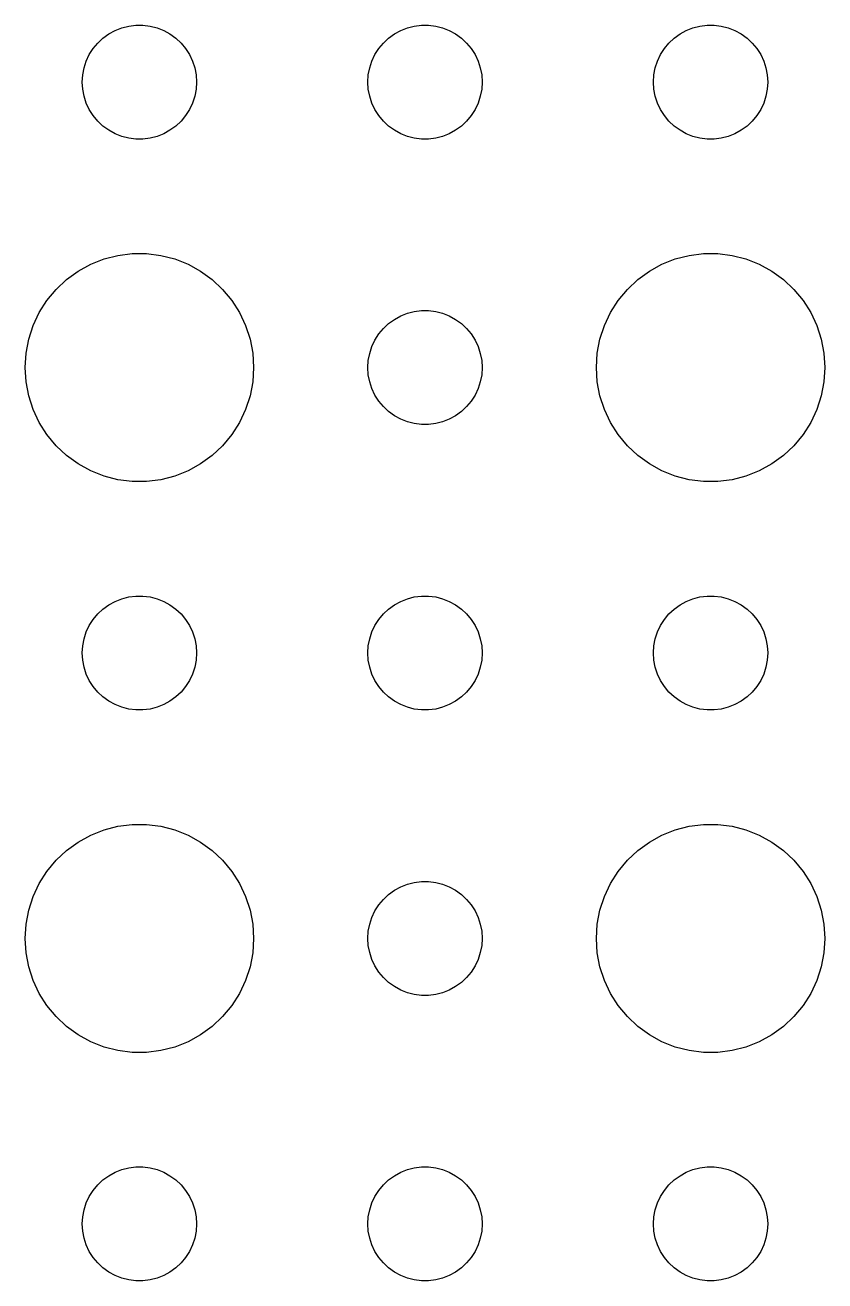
# Model space of a CAD drawing. Header units: metres. Extents: x -150 to 150, y -149 to 149.
# Drawn here: x -100.5 to -79.5, y -1.5 to 31.5 of the extents above; entities that cross this region are included whole.
import ezdxf

# ---------------------------------------------------------------- set-up
doc = ezdxf.new("R2010")
doc.units = ezdxf.units.M

msp = doc.modelspace()

# ---------------------------------------------------------------- linework, layer by layer
for p, q in [((-98.3037, 31.2665), (-98.1387, 31.3572)), ((-98.1387, 31.3572), (-97.9635, 31.4266)), ((-97.9635, 31.4266), (-97.7811, 31.4734)), ((-97.7811, 31.4734), (-97.5942, 31.497)), ((-97.5942, 31.497), (-97.4058, 31.497)), ((-97.4058, 31.497), (-97.2189, 31.4734)), ((-97.2189, 31.4734), (-97.0365, 31.4266)), ((-97.0365, 31.4266), (-96.8613, 31.3572)), ((-96.8613, 31.3572), (-96.6963, 31.2665)), ((-90.8037, 31.2665), (-90.6387, 31.3572)), ((-90.6387, 31.3572), (-90.4635, 31.4266)), ((-90.4635, 31.4266), (-90.2811, 31.4734)), ((-90.2811, 31.4734), (-90.0942, 31.497)), ((-90.0942, 31.497), (-89.9058, 31.497)), ((-89.9058, 31.497), (-89.7189, 31.4734)), ((-89.7189, 31.4734), (-89.5365, 31.4266)), ((-89.5365, 31.4266), (-89.3613, 31.3572)), ((-89.3613, 31.3572), (-89.1963, 31.2665)), ((-83.3037, 31.2665), (-83.1387, 31.3572)), ((-83.1387, 31.3572), (-82.9635, 31.4266)), ((-82.9635, 31.4266), (-82.7811, 31.4734)), ((-82.7811, 31.4734), (-82.5942, 31.497)), ((-82.5942, 31.497), (-82.4058, 31.497)), ((-82.4058, 31.497), (-82.2189, 31.4734)), ((-82.2189, 31.4734), (-82.0365, 31.4266)), ((-82.0365, 31.4266), (-81.8613, 31.3572)), ((-81.8613, 31.3572), (-81.6963, 31.2665)), ((-98.7135, 30.8817), (-98.5934, 31.0268)), ((-98.5934, 31.0268), (-98.4561, 31.1558)), ((-98.4561, 31.1558), (-98.3037, 31.2665)), ((-96.6963, 31.2665), (-96.5439, 31.1558)), ((-96.5439, 31.1558), (-96.4065, 31.0268)), ((-96.4065, 31.0268), (-96.2865, 30.8817)), ((-91.2135, 30.8817), (-91.0934, 31.0268)), ((-91.0934, 31.0268), (-90.9561, 31.1558)), ((-90.9561, 31.1558), (-90.8037, 31.2665)), ((-89.1963, 31.2665), (-89.0439, 31.1558)), ((-89.0439, 31.1558), (-88.9065, 31.0268)), ((-88.9065, 31.0268), (-88.7865, 30.8817)), ((-83.7135, 30.8817), (-83.5934, 31.0268)), ((-83.5934, 31.0268), (-83.4561, 31.1558)), ((-83.4561, 31.1558), (-83.3037, 31.2665)), ((-81.6963, 31.2665), (-81.5439, 31.1558)), ((-81.5439, 31.1558), (-81.4065, 31.0268)), ((-81.4065, 31.0268), (-81.2865, 30.8817)), ((-98.8947, 30.5522), (-98.8145, 30.7226)), ((-98.8145, 30.7226), (-98.7135, 30.8817)), ((-96.2865, 30.8817), (-96.1855, 30.7226)), ((-96.1855, 30.7226), (-96.1053, 30.5522)), ((-91.3947, 30.5522), (-91.3145, 30.7226)), ((-91.3145, 30.7226), (-91.2135, 30.8817)), ((-88.7865, 30.8817), (-88.6855, 30.7226)), ((-88.6855, 30.7226), (-88.6053, 30.5522)), ((-83.8947, 30.5522), (-83.8145, 30.7226)), ((-83.8145, 30.7226), (-83.7135, 30.8817)), ((-81.2865, 30.8817), (-81.1855, 30.7226)), ((-81.1855, 30.7226), (-81.1053, 30.5522)), ((-98.9882, 30.188), (-98.9529, 30.373)), ((-98.9529, 30.373), (-98.8947, 30.5522)), ((-96.1053, 30.5522), (-96.0471, 30.373)), ((-96.0471, 30.373), (-96.0118, 30.188)), ((-91.4882, 30.188), (-91.4529, 30.373)), ((-91.4529, 30.373), (-91.3947, 30.5522)), ((-88.6053, 30.5522), (-88.5471, 30.373)), ((-88.5471, 30.373), (-88.5118, 30.188)), ((-83.9882, 30.188), (-83.9529, 30.373)), ((-83.9529, 30.373), (-83.8947, 30.5522)), ((-81.1053, 30.5522), (-81.0471, 30.373)), ((-81.0471, 30.373), (-81.0118, 30.188)), ((-99, 30), (-98.9882, 30.188)), ((-96.0118, 30.188), (-96, 30)), ((-91.5, 30), (-91.4882, 30.188)), ((-88.5118, 30.188), (-88.5, 30)), ((-84, 30), (-83.9882, 30.188)), ((-81.0118, 30.188), (-81, 30)), ((-98.9882, 29.812), (-99, 30)), ((-98.9529, 29.627), (-98.9882, 29.812)), ((-96.0118, 29.812), (-96.0471, 29.627)), ((-96, 30), (-96.0118, 29.812)), ((-91.4882, 29.812), (-91.5, 30)), ((-91.4529, 29.627), (-91.4882, 29.812)), ((-88.5118, 29.812), (-88.5471, 29.627)), ((-88.5, 30), (-88.5118, 29.812)), ((-83.9882, 29.812), (-84, 30)), ((-83.9529, 29.627), (-83.9882, 29.812)), ((-81.0118, 29.812), (-81.0471, 29.627)), ((-81, 30), (-81.0118, 29.812)), ((-98.8947, 29.4478), (-98.9529, 29.627)), ((-98.8145, 29.2774), (-98.8947, 29.4478)), ((-96.1053, 29.4478), (-96.1855, 29.2774)), ((-96.0471, 29.627), (-96.1053, 29.4478)), ((-91.3947, 29.4478), (-91.4529, 29.627)), ((-91.3145, 29.2774), (-91.3947, 29.4478)), ((-88.6053, 29.4478), (-88.6855, 29.2774)), ((-88.5471, 29.627), (-88.6053, 29.4478)), ((-83.8947, 29.4478), (-83.9529, 29.627)), ((-83.8145, 29.2774), (-83.8947, 29.4478)), ((-81.1053, 29.4478), (-81.1855, 29.2774)), ((-81.0471, 29.627), (-81.1053, 29.4478)), ((-98.7135, 29.1183), (-98.8145, 29.2774)), ((-98.5934, 28.9732), (-98.7135, 29.1183)), ((-96.2865, 29.1183), (-96.4065, 28.9732)), ((-96.1855, 29.2774), (-96.2865, 29.1183)), ((-91.2135, 29.1183), (-91.3145, 29.2774)), ((-91.0934, 28.9732), (-91.2135, 29.1183)), ((-88.7865, 29.1183), (-88.9065, 28.9732)), ((-88.6855, 29.2774), (-88.7865, 29.1183)), ((-83.7135, 29.1183), (-83.8145, 29.2774)), ((-83.5934, 28.9732), (-83.7135, 29.1183)), ((-81.2865, 29.1183), (-81.4065, 28.9732)), ((-81.1855, 29.2774), (-81.2865, 29.1183)), ((-98.4561, 28.8442), (-98.5934, 28.9732)), ((-98.3037, 28.7335), (-98.4561, 28.8442)), ((-98.1387, 28.6427), (-98.3037, 28.7335)), ((-96.6963, 28.7335), (-96.8613, 28.6427)), ((-96.5439, 28.8442), (-96.6963, 28.7335)), ((-96.4065, 28.9732), (-96.5439, 28.8442)), ((-90.9561, 28.8442), (-91.0934, 28.9732)), ((-90.8037, 28.7335), (-90.9561, 28.8442)), ((-90.6387, 28.6427), (-90.8037, 28.7335)), ((-89.1963, 28.7335), (-89.3613, 28.6427)), ((-89.0439, 28.8442), (-89.1963, 28.7335)), ((-88.9065, 28.9732), (-89.0439, 28.8442)), ((-83.4561, 28.8442), (-83.5934, 28.9732)), ((-83.3037, 28.7335), (-83.4561, 28.8442)), ((-83.1387, 28.6427), (-83.3037, 28.7335)), ((-81.6963, 28.7335), (-81.8613, 28.6427)), ((-81.5439, 28.8442), (-81.6963, 28.7335)), ((-81.4065, 28.9732), (-81.5439, 28.8442)), ((-97.9635, 28.5734), (-98.1387, 28.6427)), ((-97.7811, 28.5266), (-97.9635, 28.5734)), ((-97.5942, 28.503), (-97.7811, 28.5266)), ((-97.4058, 28.503), (-97.5942, 28.503)), ((-97.2189, 28.5266), (-97.4058, 28.503)), ((-97.0365, 28.5734), (-97.2189, 28.5266)), ((-96.8613, 28.6427), (-97.0365, 28.5734)), ((-90.4635, 28.5734), (-90.6387, 28.6427)), ((-90.2811, 28.5266), (-90.4635, 28.5734)), ((-90.0942, 28.503), (-90.2811, 28.5266)), ((-89.9058, 28.503), (-90.0942, 28.503)), ((-89.7189, 28.5266), (-89.9058, 28.503)), ((-89.5365, 28.5734), (-89.7189, 28.5266)), ((-89.3613, 28.6427), (-89.5365, 28.5734)), ((-82.9635, 28.5734), (-83.1387, 28.6427)), ((-82.7811, 28.5266), (-82.9635, 28.5734)), ((-82.5942, 28.503), (-82.7811, 28.5266)), ((-82.4058, 28.503), (-82.5942, 28.503)), ((-82.2189, 28.5266), (-82.4058, 28.503)), ((-82.0365, 28.5734), (-82.2189, 28.5266)), ((-81.8613, 28.6427), (-82.0365, 28.5734)), ((-98.427, 25.3532), (-98.0621, 25.4469)), ((-98.0621, 25.4469), (-97.6884, 25.4941)), ((-97.6884, 25.4941), (-97.3116, 25.4941)), ((-97.3116, 25.4941), (-96.9379, 25.4469)), ((-96.9379, 25.4469), (-96.573, 25.3532)), ((-83.427, 25.3532), (-83.0621, 25.4469)), ((-83.0621, 25.4469), (-82.6884, 25.4941)), ((-82.6884, 25.4941), (-82.3116, 25.4941)), ((-82.3116, 25.4941), (-81.9379, 25.4469)), ((-81.9379, 25.4469), (-81.573, 25.3532)), ((-99.1075, 25.033), (-98.7773, 25.2145)), ((-98.7773, 25.2145), (-98.427, 25.3532)), ((-96.573, 25.3532), (-96.2227, 25.2145)), ((-96.2227, 25.2145), (-95.8925, 25.033)), ((-84.1075, 25.033), (-83.7773, 25.2145)), ((-83.7773, 25.2145), (-83.427, 25.3532)), ((-81.573, 25.3532), (-81.2227, 25.2145)), ((-81.2227, 25.2145), (-80.8925, 25.033)), ((-99.6869, 24.5536), (-99.4123, 24.8115)), ((-99.4123, 24.8115), (-99.1075, 25.033)), ((-95.8925, 25.033), (-95.5877, 24.8115)), ((-95.5877, 24.8115), (-95.3131, 24.5536)), ((-84.6869, 24.5536), (-84.4123, 24.8115)), ((-84.4123, 24.8115), (-84.1075, 25.033)), ((-80.8925, 25.033), (-80.5877, 24.8115)), ((-80.5877, 24.8115), (-80.3131, 24.5536)), ((-99.927, 24.2634), (-99.6869, 24.5536)), ((-95.3131, 24.5536), (-95.073, 24.2634)), ((-84.927, 24.2634), (-84.6869, 24.5536)), ((-80.3131, 24.5536), (-80.073, 24.2634)), ((-100.129, 23.9453), (-99.927, 24.2634)), ((-95.073, 24.2634), (-94.8711, 23.9453)), ((-85.1289, 23.9453), (-84.927, 24.2634)), ((-80.073, 24.2634), (-79.8711, 23.9453)), ((-100.289, 23.6044), (-100.129, 23.9453)), ((-94.8711, 23.9453), (-94.7107, 23.6044)), ((-90.9561, 23.6558), (-90.8037, 23.7665)), ((-90.8037, 23.7665), (-90.6387, 23.8572)), ((-90.6387, 23.8572), (-90.4635, 23.9266)), ((-90.4635, 23.9266), (-90.2811, 23.9734)), ((-90.2811, 23.9734), (-90.0942, 23.997)), ((-90.0942, 23.997), (-89.9058, 23.997)), ((-89.9058, 23.997), (-89.7189, 23.9734)), ((-89.7189, 23.9734), (-89.5365, 23.9266)), ((-89.5365, 23.9266), (-89.3613, 23.8572)), ((-89.3613, 23.8572), (-89.1963, 23.7665)), ((-89.1963, 23.7665), (-89.0439, 23.6558)), ((-85.2893, 23.6044), (-85.1289, 23.9453)), ((-79.8711, 23.9453), (-79.7107, 23.6044)), ((-100.406, 23.2461), (-100.289, 23.6044)), ((-94.7107, 23.6044), (-94.5943, 23.2461)), ((-91.2135, 23.3817), (-91.0934, 23.5268)), ((-91.0934, 23.5268), (-90.9561, 23.6558)), ((-89.0439, 23.6558), (-88.9065, 23.5268)), ((-88.9065, 23.5268), (-88.7865, 23.3817)), ((-85.4057, 23.2461), (-85.2893, 23.6044)), ((-79.7107, 23.6044), (-79.5943, 23.2461)), ((-100.476, 22.876), (-100.406, 23.2461)), ((-94.5943, 23.2461), (-94.5237, 22.876)), ((-91.3947, 23.0522), (-91.3145, 23.2226)), ((-91.3145, 23.2226), (-91.2135, 23.3817)), ((-88.7865, 23.3817), (-88.6855, 23.2226)), ((-88.6855, 23.2226), (-88.6053, 23.0522)), ((-85.4763, 22.876), (-85.4057, 23.2461)), ((-79.5943, 23.2461), (-79.5237, 22.876)), ((-100.5, 22.5), (-100.476, 22.876)), ((-94.5237, 22.876), (-94.5, 22.5)), ((-91.4882, 22.688), (-91.4529, 22.873)), ((-91.4529, 22.873), (-91.3947, 23.0522)), ((-88.6053, 23.0522), (-88.5471, 22.873)), ((-88.5471, 22.873), (-88.5118, 22.688)), ((-85.5, 22.5), (-85.4763, 22.876)), ((-79.5237, 22.876), (-79.5, 22.5)), ((-100.476, 22.124), (-100.5, 22.5)), ((-94.5, 22.5), (-94.5237, 22.124)), ((-91.5, 22.5), (-91.4882, 22.688)), ((-91.4882, 22.312), (-91.5, 22.5)), ((-88.5118, 22.688), (-88.5, 22.5)), ((-88.5, 22.5), (-88.5118, 22.312)), ((-85.4763, 22.124), (-85.5, 22.5)), ((-79.5, 22.5), (-79.5237, 22.124)), ((-100.406, 21.7539), (-100.476, 22.124)), ((-94.5237, 22.124), (-94.5943, 21.7539)), ((-91.4529, 22.127), (-91.4882, 22.312)), ((-91.3947, 21.9478), (-91.4529, 22.127)), ((-88.5471, 22.127), (-88.6053, 21.9478)), ((-88.5118, 22.312), (-88.5471, 22.127)), ((-85.4057, 21.7539), (-85.4763, 22.124)), ((-79.5237, 22.124), (-79.5943, 21.7539)), ((-91.3145, 21.7774), (-91.3947, 21.9478)), ((-91.2135, 21.6183), (-91.3145, 21.7774)), ((-88.6855, 21.7774), (-88.7865, 21.6183)), ((-88.6053, 21.9478), (-88.6855, 21.7774)), ((-100.289, 21.3956), (-100.406, 21.7539)), ((-94.5943, 21.7539), (-94.7107, 21.3956)), ((-91.0934, 21.4732), (-91.2135, 21.6183)), ((-90.9561, 21.3442), (-91.0934, 21.4732)), ((-88.9065, 21.4732), (-89.0439, 21.3442)), ((-88.7865, 21.6183), (-88.9065, 21.4732)), ((-85.2893, 21.3956), (-85.4057, 21.7539)), ((-79.5943, 21.7539), (-79.7107, 21.3956)), ((-100.129, 21.0547), (-100.289, 21.3956)), ((-94.7107, 21.3956), (-94.8711, 21.0547)), ((-90.8037, 21.2335), (-90.9561, 21.3442)), ((-90.6387, 21.1427), (-90.8037, 21.2335)), ((-90.4635, 21.0734), (-90.6387, 21.1427)), ((-89.3613, 21.1427), (-89.5365, 21.0734)), ((-89.1963, 21.2335), (-89.3613, 21.1427)), ((-89.0439, 21.3442), (-89.1963, 21.2335)), ((-85.1289, 21.0547), (-85.2893, 21.3956)), ((-79.7107, 21.3956), (-79.8711, 21.0547)), ((-99.927, 20.7366), (-100.129, 21.0547)), ((-94.8711, 21.0547), (-95.073, 20.7366)), ((-90.2811, 21.0266), (-90.4635, 21.0734)), ((-90.0942, 21.003), (-90.2811, 21.0266)), ((-89.9058, 21.003), (-90.0942, 21.003)), ((-89.7189, 21.0266), (-89.9058, 21.003)), ((-89.5365, 21.0734), (-89.7189, 21.0266)), ((-84.927, 20.7366), (-85.1289, 21.0547)), ((-79.8711, 21.0547), (-80.073, 20.7366)), ((-99.6869, 20.4464), (-99.927, 20.7366)), ((-95.073, 20.7366), (-95.3131, 20.4464)), ((-84.6869, 20.4464), (-84.927, 20.7366)), ((-80.073, 20.7366), (-80.3131, 20.4464)), ((-99.4123, 20.1884), (-99.6869, 20.4464)), ((-99.1075, 19.967), (-99.4123, 20.1884)), ((-95.5877, 20.1884), (-95.8925, 19.967)), ((-95.3131, 20.4464), (-95.5877, 20.1884)), ((-84.4123, 20.1884), (-84.6869, 20.4464)), ((-84.1075, 19.967), (-84.4123, 20.1884)), ((-80.5877, 20.1884), (-80.8925, 19.967)), ((-80.3131, 20.4464), (-80.5877, 20.1884)), ((-98.7773, 19.7855), (-99.1075, 19.967)), ((-95.8925, 19.967), (-96.2227, 19.7855)), ((-83.7773, 19.7855), (-84.1075, 19.967)), ((-80.8925, 19.967), (-81.2227, 19.7855)), ((-98.427, 19.6468), (-98.7773, 19.7855)), ((-98.0621, 19.5531), (-98.427, 19.6468)), ((-97.6884, 19.5059), (-98.0621, 19.5531)), ((-97.3116, 19.5059), (-97.6884, 19.5059)), ((-96.9379, 19.5531), (-97.3116, 19.5059)), ((-96.573, 19.6468), (-96.9379, 19.5531)), ((-96.2227, 19.7855), (-96.573, 19.6468)), ((-83.427, 19.6468), (-83.7773, 19.7855)), ((-83.0621, 19.5531), (-83.427, 19.6468)), ((-82.6884, 19.5059), (-83.0621, 19.5531)), ((-82.3116, 19.5059), (-82.6884, 19.5059)), ((-81.9379, 19.5531), (-82.3116, 19.5059)), ((-81.573, 19.6468), (-81.9379, 19.5531)), ((-81.2227, 19.7855), (-81.573, 19.6468)), ((-98.4561, 16.1558), (-98.3037, 16.2665)), ((-98.3037, 16.2665), (-98.1387, 16.3572)), ((-98.1387, 16.3572), (-97.9635, 16.4266)), ((-97.9635, 16.4266), (-97.7811, 16.4734)), ((-97.7811, 16.4734), (-97.5942, 16.497)), ((-97.5942, 16.497), (-97.4058, 16.497)), ((-97.4058, 16.497), (-97.2189, 16.4734)), ((-97.2189, 16.4734), (-97.0365, 16.4266)), ((-97.0365, 16.4266), (-96.8613, 16.3572)), ((-96.8613, 16.3572), (-96.6963, 16.2665)), ((-96.6963, 16.2665), (-96.5439, 16.1558)), ((-90.9561, 16.1558), (-90.8037, 16.2665)), ((-90.8037, 16.2665), (-90.6387, 16.3572)), ((-90.6387, 16.3572), (-90.4635, 16.4266)), ((-90.4635, 16.4266), (-90.2811, 16.4734)), ((-90.2811, 16.4734), (-90.0942, 16.497)), ((-90.0942, 16.497), (-89.9058, 16.497)), ((-89.9058, 16.497), (-89.7189, 16.4734)), ((-89.7189, 16.4734), (-89.5365, 16.4266)), ((-89.5365, 16.4266), (-89.3613, 16.3572)), ((-89.3613, 16.3572), (-89.1963, 16.2665)), ((-89.1963, 16.2665), (-89.0439, 16.1558)), ((-83.4561, 16.1558), (-83.3037, 16.2665)), ((-83.3037, 16.2665), (-83.1387, 16.3572)), ((-83.1387, 16.3572), (-82.9635, 16.4266)), ((-82.9635, 16.4266), (-82.7811, 16.4734)), ((-82.7811, 16.4734), (-82.5942, 16.497)), ((-82.5942, 16.497), (-82.4058, 16.497)), ((-82.4058, 16.497), (-82.2189, 16.4734)), ((-82.2189, 16.4734), (-82.0365, 16.4266)), ((-82.0365, 16.4266), (-81.8613, 16.3572)), ((-81.8613, 16.3572), (-81.6963, 16.2665)), ((-81.6963, 16.2665), (-81.5439, 16.1558)), ((-98.8145, 15.7226), (-98.7135, 15.8817)), ((-98.7135, 15.8817), (-98.5934, 16.0268)), ((-98.5934, 16.0268), (-98.4561, 16.1558)), ((-96.5439, 16.1558), (-96.4065, 16.0268)), ((-96.4065, 16.0268), (-96.2865, 15.8817)), ((-96.2865, 15.8817), (-96.1855, 15.7226)), ((-91.3145, 15.7226), (-91.2135, 15.8817)), ((-91.2135, 15.8817), (-91.0934, 16.0268)), ((-91.0934, 16.0268), (-90.9561, 16.1558)), ((-89.0439, 16.1558), (-88.9065, 16.0268)), ((-88.9065, 16.0268), (-88.7865, 15.8817)), ((-88.7865, 15.8817), (-88.6855, 15.7226)), ((-83.8145, 15.7226), (-83.7135, 15.8817)), ((-83.7135, 15.8817), (-83.5934, 16.0268)), ((-83.5934, 16.0268), (-83.4561, 16.1558)), ((-81.5439, 16.1558), (-81.4065, 16.0268)), ((-81.4065, 16.0268), (-81.2865, 15.8817)), ((-81.2865, 15.8817), (-81.1855, 15.7226)), ((-98.9529, 15.373), (-98.8947, 15.5522)), ((-98.8947, 15.5522), (-98.8145, 15.7226)), ((-96.1855, 15.7226), (-96.1053, 15.5522)), ((-96.1053, 15.5522), (-96.0471, 15.373)), ((-91.4529, 15.373), (-91.3947, 15.5522)), ((-91.3947, 15.5522), (-91.3145, 15.7226)), ((-88.6855, 15.7226), (-88.6053, 15.5522)), ((-88.6053, 15.5522), (-88.5471, 15.373)), ((-83.9529, 15.373), (-83.8947, 15.5522)), ((-83.8947, 15.5522), (-83.8145, 15.7226)), ((-81.1855, 15.7226), (-81.1053, 15.5522)), ((-81.1053, 15.5522), (-81.0471, 15.373)), ((-99, 15), (-98.9882, 15.188)), ((-98.9882, 15.188), (-98.9529, 15.373)), ((-96.0471, 15.373), (-96.0118, 15.188)), ((-96.0118, 15.188), (-96, 15)), ((-91.5, 15), (-91.4882, 15.188)), ((-91.4882, 15.188), (-91.4529, 15.373)), ((-88.5471, 15.373), (-88.5118, 15.188)), ((-88.5118, 15.188), (-88.5, 15)), ((-84, 15), (-83.9882, 15.188)), ((-83.9882, 15.188), (-83.9529, 15.373)), ((-81.0471, 15.373), (-81.0118, 15.188)), ((-81.0118, 15.188), (-81, 15)), ((-98.9882, 14.812), (-99, 15)), ((-96, 15), (-96.0118, 14.812)), ((-91.4882, 14.812), (-91.5, 15)), ((-88.5, 15), (-88.5118, 14.812)), ((-83.9882, 14.812), (-84, 15)), ((-81, 15), (-81.0118, 14.812)), ((-98.9529, 14.627), (-98.9882, 14.812)), ((-98.8947, 14.4478), (-98.9529, 14.627)), ((-96.0471, 14.627), (-96.1053, 14.4478)), ((-96.0118, 14.812), (-96.0471, 14.627)), ((-91.4529, 14.627), (-91.4882, 14.812)), ((-91.3947, 14.4478), (-91.4529, 14.627)), ((-88.5471, 14.627), (-88.6053, 14.4478)), ((-88.5118, 14.812), (-88.5471, 14.627)), ((-83.9529, 14.627), (-83.9882, 14.812)), ((-83.8947, 14.4478), (-83.9529, 14.627)), ((-81.0471, 14.627), (-81.1053, 14.4478)), ((-81.0118, 14.812), (-81.0471, 14.627)), ((-98.8145, 14.2774), (-98.8947, 14.4478)), ((-98.7135, 14.1183), (-98.8145, 14.2774)), ((-96.1855, 14.2774), (-96.2865, 14.1183)), ((-96.1053, 14.4478), (-96.1855, 14.2774)), ((-91.3145, 14.2774), (-91.3947, 14.4478)), ((-91.2135, 14.1183), (-91.3145, 14.2774)), ((-88.6855, 14.2774), (-88.7865, 14.1183)), ((-88.6053, 14.4478), (-88.6855, 14.2774)), ((-83.8145, 14.2774), (-83.8947, 14.4478)), ((-83.7135, 14.1183), (-83.8145, 14.2774)), ((-81.1855, 14.2774), (-81.2865, 14.1183)), ((-81.1053, 14.4478), (-81.1855, 14.2774)), ((-98.5934, 13.9732), (-98.7135, 14.1183)), ((-98.4561, 13.8442), (-98.5934, 13.9732)), ((-96.4065, 13.9732), (-96.5439, 13.8442)), ((-96.2865, 14.1183), (-96.4065, 13.9732)), ((-91.0934, 13.9732), (-91.2135, 14.1183)), ((-90.9561, 13.8442), (-91.0934, 13.9732)), ((-88.9065, 13.9732), (-89.0439, 13.8442)), ((-88.7865, 14.1183), (-88.9065, 13.9732)), ((-83.5934, 13.9732), (-83.7135, 14.1183)), ((-83.4561, 13.8442), (-83.5934, 13.9732)), ((-81.4065, 13.9732), (-81.5439, 13.8442)), ((-81.2865, 14.1183), (-81.4065, 13.9732)), ((-98.3037, 13.7335), (-98.4561, 13.8442)), ((-98.1387, 13.6427), (-98.3037, 13.7335)), ((-97.9635, 13.5734), (-98.1387, 13.6427)), ((-97.7811, 13.5266), (-97.9635, 13.5734)), ((-97.0365, 13.5734), (-97.2189, 13.5266)), ((-96.8613, 13.6427), (-97.0365, 13.5734)), ((-96.6963, 13.7335), (-96.8613, 13.6427)), ((-96.5439, 13.8442), (-96.6963, 13.7335)), ((-90.8037, 13.7335), (-90.9561, 13.8442)), ((-90.6387, 13.6427), (-90.8037, 13.7335)), ((-90.4635, 13.5734), (-90.6387, 13.6427)), ((-90.2811, 13.5266), (-90.4635, 13.5734)), ((-89.5365, 13.5734), (-89.7189, 13.5266)), ((-89.3613, 13.6427), (-89.5365, 13.5734)), ((-89.1963, 13.7335), (-89.3613, 13.6427)), ((-89.0439, 13.8442), (-89.1963, 13.7335)), ((-83.3037, 13.7335), (-83.4561, 13.8442)), ((-83.1387, 13.6427), (-83.3037, 13.7335)), ((-82.9635, 13.5734), (-83.1387, 13.6427)), ((-82.7811, 13.5266), (-82.9635, 13.5734)), ((-82.0365, 13.5734), (-82.2189, 13.5266)), ((-81.8613, 13.6427), (-82.0365, 13.5734)), ((-81.6963, 13.7335), (-81.8613, 13.6427)), ((-81.5439, 13.8442), (-81.6963, 13.7335)), ((-97.5942, 13.5029), (-97.7811, 13.5266)), ((-97.4058, 13.5029), (-97.5942, 13.5029)), ((-97.2189, 13.5266), (-97.4058, 13.5029)), ((-90.0942, 13.5029), (-90.2811, 13.5266)), ((-89.9058, 13.5029), (-90.0942, 13.5029)), ((-89.7189, 13.5266), (-89.9058, 13.5029)), ((-82.5942, 13.5029), (-82.7811, 13.5266)), ((-82.4058, 13.5029), (-82.5942, 13.5029)), ((-82.2189, 13.5266), (-82.4058, 13.5029)), ((-98.7773, 10.2145), (-98.427, 10.3532)), ((-98.427, 10.3532), (-98.0621, 10.4469)), ((-98.0621, 10.4469), (-97.6884, 10.4941)), ((-97.6884, 10.4941), (-97.3116, 10.4941)), ((-97.3116, 10.4941), (-96.9379, 10.4469)), ((-96.9379, 10.4469), (-96.573, 10.3532)), ((-96.573, 10.3532), (-96.2227, 10.2145)), ((-83.7773, 10.2145), (-83.427, 10.3532)), ((-83.427, 10.3532), (-83.0621, 10.4469)), ((-83.0621, 10.4469), (-82.6884, 10.4941)), ((-82.6884, 10.4941), (-82.3116, 10.4941)), ((-82.3116, 10.4941), (-81.9379, 10.4469)), ((-81.9379, 10.4469), (-81.573, 10.3532)), ((-81.573, 10.3532), (-81.2227, 10.2145)), ((-99.4123, 9.81154), (-99.1075, 10.033)), ((-99.1075, 10.033), (-98.7773, 10.2145)), ((-96.2227, 10.2145), (-95.8925, 10.033)), ((-95.8925, 10.033), (-95.5877, 9.81154)), ((-84.4123, 9.81154), (-84.1075, 10.033)), ((-84.1075, 10.033), (-83.7773, 10.2145)), ((-81.2227, 10.2145), (-80.8925, 10.033)), ((-80.8925, 10.033), (-80.5877, 9.81154)), ((-99.6869, 9.55363), (-99.4123, 9.81154)), ((-95.5877, 9.81154), (-95.3131, 9.55363)), ((-84.6869, 9.55363), (-84.4123, 9.81154)), ((-80.5877, 9.81154), (-80.3131, 9.55363)), ((-100.129, 8.94525), (-99.927, 9.26335)), ((-99.927, 9.26335), (-99.6869, 9.55363)), ((-95.3131, 9.55363), (-95.073, 9.26335)), ((-95.073, 9.26335), (-94.8711, 8.94525)), ((-85.1289, 8.94525), (-84.927, 9.26335)), ((-84.927, 9.26335), (-84.6869, 9.55363)), ((-80.3131, 9.55363), (-80.073, 9.26335)), ((-80.073, 9.26335), (-79.8711, 8.94525)), ((-100.289, 8.60437), (-100.129, 8.94525)), ((-94.8711, 8.94525), (-94.7107, 8.60437)), ((-90.6387, 8.85724), (-90.4635, 8.92657)), ((-90.4635, 8.92657), (-90.2811, 8.97342)), ((-90.2811, 8.97342), (-90.0942, 8.99704)), ((-90.0942, 8.99704), (-89.9058, 8.99704)), ((-89.9058, 8.99704), (-89.7189, 8.97342)), ((-89.7189, 8.97342), (-89.5365, 8.92657)), ((-89.5365, 8.92657), (-89.3613, 8.85724)), ((-85.2893, 8.60437), (-85.1289, 8.94525)), ((-79.8711, 8.94525), (-79.7107, 8.60437)), ((-100.406, 8.24606), (-100.289, 8.60437)), ((-94.7107, 8.60437), (-94.5943, 8.24606)), ((-91.0934, 8.52681), (-90.9561, 8.65576)), ((-90.9561, 8.65576), (-90.8037, 8.76648)), ((-90.8037, 8.76648), (-90.6387, 8.85724)), ((-89.3613, 8.85724), (-89.1963, 8.76648)), ((-89.1963, 8.76648), (-89.0439, 8.65576)), ((-89.0439, 8.65576), (-88.9065, 8.52681)), ((-85.4057, 8.24606), (-85.2893, 8.60437)), ((-79.7107, 8.60437), (-79.5943, 8.24606)), ((-91.3145, 8.22263), (-91.2135, 8.38167)), ((-91.2135, 8.38167), (-91.0934, 8.52681)), ((-88.9065, 8.52681), (-88.7865, 8.38167)), ((-88.7865, 8.38167), (-88.6855, 8.22263)), ((-100.476, 7.87599), (-100.406, 8.24606)), ((-94.5943, 8.24606), (-94.5237, 7.87599)), ((-91.4529, 7.87303), (-91.3947, 8.05219)), ((-91.3947, 8.05219), (-91.3145, 8.22263)), ((-88.6855, 8.22263), (-88.6053, 8.05219)), ((-88.6053, 8.05219), (-88.5471, 7.87303)), ((-85.4763, 7.87599), (-85.4057, 8.24606)), ((-79.5943, 8.24606), (-79.5237, 7.87599)), ((-100.5, 7.5), (-100.476, 7.87599)), ((-94.5237, 7.87599), (-94.5, 7.5)), ((-91.5, 7.5), (-91.4882, 7.68799)), ((-91.4882, 7.68799), (-91.4529, 7.87303)), ((-88.5471, 7.87303), (-88.5118, 7.68799)), ((-88.5118, 7.68799), (-88.5, 7.5)), ((-85.5, 7.5), (-85.4763, 7.87599)), ((-79.5237, 7.87599), (-79.5, 7.5)), ((-100.476, 7.12399), (-100.5, 7.5)), ((-94.5, 7.5), (-94.5237, 7.12399)), ((-91.4882, 7.312), (-91.5, 7.5)), ((-91.4529, 7.12695), (-91.4882, 7.312)), ((-88.5118, 7.312), (-88.5471, 7.12695)), ((-88.5, 7.5), (-88.5118, 7.312)), ((-85.4763, 7.12399), (-85.5, 7.5)), ((-79.5, 7.5), (-79.5237, 7.12399)), ((-100.406, 6.75392), (-100.476, 7.12399)), ((-94.5237, 7.12399), (-94.5943, 6.75392)), ((-91.3947, 6.9478), (-91.4529, 7.12695)), ((-91.3145, 6.77736), (-91.3947, 6.9478)), ((-88.6053, 6.9478), (-88.6855, 6.77736)), ((-88.5471, 7.12695), (-88.6053, 6.9478)), ((-85.4057, 6.75392), (-85.4763, 7.12399)), ((-79.5237, 7.12399), (-79.5943, 6.75392)), ((-100.289, 6.39561), (-100.406, 6.75392)), ((-94.5943, 6.75392), (-94.7107, 6.39561)), ((-91.2135, 6.61832), (-91.3145, 6.77736)), ((-91.0934, 6.47318), (-91.2135, 6.61832)), ((-88.7865, 6.61832), (-88.9065, 6.47318)), ((-88.6855, 6.77736), (-88.7865, 6.61832)), ((-85.2893, 6.39561), (-85.4057, 6.75392)), ((-79.5943, 6.75392), (-79.7107, 6.39561)), ((-100.129, 6.05473), (-100.289, 6.39561)), ((-94.7107, 6.39561), (-94.8711, 6.05473)), ((-90.9561, 6.34422), (-91.0934, 6.47318)), ((-90.8037, 6.23351), (-90.9561, 6.34422)), ((-89.0439, 6.34422), (-89.1963, 6.23351)), ((-88.9065, 6.47318), (-89.0439, 6.34422)), ((-85.1289, 6.05473), (-85.2893, 6.39561)), ((-79.7107, 6.39561), (-79.8711, 6.05473)), ((-99.927, 5.73663), (-100.129, 6.05473)), ((-94.8711, 6.05473), (-95.073, 5.73663)), ((-90.6387, 6.14275), (-90.8037, 6.23351)), ((-90.4635, 6.07341), (-90.6387, 6.14275)), ((-90.2811, 6.02657), (-90.4635, 6.07341)), ((-90.0942, 6.00294), (-90.2811, 6.02657)), ((-89.9058, 6.00294), (-90.0942, 6.00294)), ((-89.7189, 6.02657), (-89.9058, 6.00294)), ((-89.5365, 6.07341), (-89.7189, 6.02657)), ((-89.3613, 6.14275), (-89.5365, 6.07341)), ((-89.1963, 6.23351), (-89.3613, 6.14275)), ((-84.927, 5.73663), (-85.1289, 6.05473)), ((-79.8711, 6.05473), (-80.073, 5.73663)), ((-99.6869, 5.44635), (-99.927, 5.73663)), ((-95.073, 5.73663), (-95.3131, 5.44635)), ((-84.6869, 5.44635), (-84.927, 5.73663)), ((-80.073, 5.73663), (-80.3131, 5.44635)), ((-99.4123, 5.18845), (-99.6869, 5.44635)), ((-95.3131, 5.44635), (-95.5877, 5.18845)), ((-84.4123, 5.18845), (-84.6869, 5.44635)), ((-80.3131, 5.44635), (-80.5877, 5.18845)), ((-99.1075, 4.96701), (-99.4123, 5.18845)), ((-98.7773, 4.78551), (-99.1075, 4.96701)), ((-95.8925, 4.96701), (-96.2227, 4.78551)), ((-95.5877, 5.18845), (-95.8925, 4.96701)), ((-84.1075, 4.96701), (-84.4123, 5.18845)), ((-83.7773, 4.78551), (-84.1075, 4.96701)), ((-80.8925, 4.96701), (-81.2227, 4.78551)), ((-80.5877, 5.18845), (-80.8925, 4.96701)), ((-98.427, 4.64682), (-98.7773, 4.78551)), ((-98.0621, 4.55313), (-98.427, 4.64682)), ((-96.573, 4.64682), (-96.9379, 4.55313)), ((-96.2227, 4.78551), (-96.573, 4.64682)), ((-83.427, 4.64682), (-83.7773, 4.78551)), ((-83.0621, 4.55313), (-83.427, 4.64682)), ((-81.573, 4.64682), (-81.9379, 4.55313)), ((-81.2227, 4.78551), (-81.573, 4.64682)), ((-97.6884, 4.50591), (-98.0621, 4.55313)), ((-97.3116, 4.50591), (-97.6884, 4.50591)), ((-96.9379, 4.55313), (-97.3116, 4.50591)), ((-82.6884, 4.50591), (-83.0621, 4.55313)), ((-82.3116, 4.50591), (-82.6884, 4.50591)), ((-81.9379, 4.55313), (-82.3116, 4.50591)), ((-98.3037, 1.26648), (-98.1387, 1.35724)), ((-98.1387, 1.35724), (-97.9635, 1.42657)), ((-97.9635, 1.42657), (-97.7811, 1.47342)), ((-97.7811, 1.47342), (-97.5942, 1.49704)), ((-97.5942, 1.49704), (-97.4058, 1.49704)), ((-97.4058, 1.49704), (-97.2189, 1.47342)), ((-97.2189, 1.47342), (-97.0365, 1.42657)), ((-97.0365, 1.42657), (-96.8613, 1.35724)), ((-96.8613, 1.35724), (-96.6963, 1.26648)), ((-90.8037, 1.26648), (-90.6387, 1.35724)), ((-90.6387, 1.35724), (-90.4635, 1.42657)), ((-90.4635, 1.42657), (-90.2811, 1.47342)), ((-90.2811, 1.47342), (-90.0942, 1.49704)), ((-90.0942, 1.49704), (-89.9058, 1.49704)), ((-89.9058, 1.49704), (-89.7189, 1.47342)), ((-89.7189, 1.47342), (-89.5365, 1.42657)), ((-89.5365, 1.42657), (-89.3613, 1.35724)), ((-89.3613, 1.35724), (-89.1963, 1.26648)), ((-83.3037, 1.26648), (-83.1387, 1.35724)), ((-83.1387, 1.35724), (-82.9635, 1.42657)), ((-82.9635, 1.42657), (-82.7811, 1.47342)), ((-82.7811, 1.47342), (-82.5942, 1.49704)), ((-82.5942, 1.49704), (-82.4058, 1.49704)), ((-82.4058, 1.49704), (-82.2189, 1.47342)), ((-82.2189, 1.47342), (-82.0365, 1.42657)), ((-82.0365, 1.42657), (-81.8613, 1.35724)), ((-81.8613, 1.35724), (-81.6963, 1.26648)), ((-98.7135, 0.88167), (-98.5934, 1.02681)), ((-98.5934, 1.02681), (-98.4561, 1.15576)), ((-98.4561, 1.15576), (-98.3037, 1.26648)), ((-96.6963, 1.26648), (-96.5439, 1.15576)), ((-96.5439, 1.15576), (-96.4065, 1.02681)), ((-96.4065, 1.02681), (-96.2865, 0.88167)), ((-91.2135, 0.88167), (-91.0934, 1.02681)), ((-91.0934, 1.02681), (-90.9561, 1.15576)), ((-90.9561, 1.15576), (-90.8037, 1.26648)), ((-89.1963, 1.26648), (-89.0439, 1.15576)), ((-89.0439, 1.15576), (-88.9065, 1.02681)), ((-88.9065, 1.02681), (-88.7865, 0.88167)), ((-83.7135, 0.88167), (-83.5934, 1.02681)), ((-83.5934, 1.02681), (-83.4561, 1.15576)), ((-83.4561, 1.15576), (-83.3037, 1.26648)), ((-81.6963, 1.26648), (-81.5439, 1.15576)), ((-81.5439, 1.15576), (-81.4065, 1.02681)), ((-81.4065, 1.02681), (-81.2865, 0.88167)), ((-98.8947, 0.55219), (-98.8145, 0.72263)), ((-98.8145, 0.72263), (-98.7135, 0.88167)), ((-96.2865, 0.88167), (-96.1855, 0.72263)), ((-96.1855, 0.72263), (-96.1053, 0.55219)), ((-91.3947, 0.55219), (-91.3145, 0.72263)), ((-91.3145, 0.72263), (-91.2135, 0.88167)), ((-88.7865, 0.88167), (-88.6855, 0.72263)), ((-88.6855, 0.72263), (-88.6053, 0.55219)), ((-83.8947, 0.55219), (-83.8145, 0.72263)), ((-83.8145, 0.72263), (-83.7135, 0.88167)), ((-81.2865, 0.88167), (-81.1855, 0.72263)), ((-81.1855, 0.72263), (-81.1053, 0.55219)), ((-98.9882, 0.18799), (-98.9529, 0.37303)), ((-98.9529, 0.37303), (-98.8947, 0.55219)), ((-96.1053, 0.55219), (-96.0471, 0.37303)), ((-96.0471, 0.37303), (-96.0118, 0.18799)), ((-91.4882, 0.18799), (-91.4529, 0.37303)), ((-91.4529, 0.37303), (-91.3947, 0.55219)), ((-88.6053, 0.55219), (-88.5471, 0.37303)), ((-88.5471, 0.37303), (-88.5118, 0.18799)), ((-83.9882, 0.18799), (-83.9529, 0.37303)), ((-83.9529, 0.37303), (-83.8947, 0.55219)), ((-81.1053, 0.55219), (-81.0471, 0.37303)), ((-81.0471, 0.37303), (-81.0118, 0.18799)), ((-99, 0), (-98.9882, 0.18799)), ((-98.9882, -0.18799), (-99, 0)), ((-96.0118, 0.18799), (-96, 0)), ((-96, 0), (-96.0118, -0.18799)), ((-91.5, 0), (-91.4882, 0.18799)), ((-91.4882, -0.18799), (-91.5, 0)), ((-88.5118, 0.18799), (-88.5, 0)), ((-88.5, 0), (-88.5118, -0.18799)), ((-84, 0), (-83.9882, 0.18799)), ((-83.9882, -0.18799), (-84, 0)), ((-81.0118, 0.18799), (-81, 0)), ((-81, 0), (-81.0118, -0.18799)), ((-98.9529, -0.37303), (-98.9882, -0.18799)), ((-96.0118, -0.18799), (-96.0471, -0.37303)), ((-91.4529, -0.37303), (-91.4882, -0.18799)), ((-88.5118, -0.18799), (-88.5471, -0.37303)), ((-83.9529, -0.37303), (-83.9882, -0.18799)), ((-81.0118, -0.18799), (-81.0471, -0.37303)), ((-98.8947, -0.55219), (-98.9529, -0.37303)), ((-98.8145, -0.72263), (-98.8947, -0.55219)), ((-96.1053, -0.55219), (-96.1855, -0.72263)), ((-96.0471, -0.37303), (-96.1053, -0.55219)), ((-91.3947, -0.55219), (-91.4529, -0.37303)), ((-91.3145, -0.72263), (-91.3947, -0.55219)), ((-88.6053, -0.55219), (-88.6855, -0.72263)), ((-88.5471, -0.37303), (-88.6053, -0.55219)), ((-83.8947, -0.55219), (-83.9529, -0.37303)), ((-83.8145, -0.72263), (-83.8947, -0.55219)), ((-81.1053, -0.55219), (-81.1855, -0.72263)), ((-81.0471, -0.37303), (-81.1053, -0.55219)), ((-98.7135, -0.88167), (-98.8145, -0.72263)), ((-98.5934, -1.02681), (-98.7135, -0.88167)), ((-96.2865, -0.88167), (-96.4065, -1.02681)), ((-96.1855, -0.72263), (-96.2865, -0.88167)), ((-91.2135, -0.88167), (-91.3145, -0.72263)), ((-91.0934, -1.02681), (-91.2135, -0.88167)), ((-88.7865, -0.88167), (-88.9065, -1.02681)), ((-88.6855, -0.72263), (-88.7865, -0.88167)), ((-83.7135, -0.88167), (-83.8145, -0.72263)), ((-83.5934, -1.02681), (-83.7135, -0.88167)), ((-81.2865, -0.88167), (-81.4065, -1.02681)), ((-81.1855, -0.72263), (-81.2865, -0.88167)), ((-98.4561, -1.15576), (-98.5934, -1.02681)), ((-98.3037, -1.26648), (-98.4561, -1.15576)), ((-98.1387, -1.35724), (-98.3037, -1.26648)), ((-96.6963, -1.26648), (-96.8613, -1.35724)), ((-96.5439, -1.15576), (-96.6963, -1.26648)), ((-96.4065, -1.02681), (-96.5439, -1.15576)), ((-90.9561, -1.15576), (-91.0934, -1.02681)), ((-90.8037, -1.26648), (-90.9561, -1.15576)), ((-90.6387, -1.35724), (-90.8037, -1.26648)), ((-89.1963, -1.26648), (-89.3613, -1.35724)), ((-89.0439, -1.15576), (-89.1963, -1.26648)), ((-88.9065, -1.02681), (-89.0439, -1.15576)), ((-83.4561, -1.15576), (-83.5934, -1.02681)), ((-83.3037, -1.26648), (-83.4561, -1.15576)), ((-83.1387, -1.35724), (-83.3037, -1.26648)), ((-81.6963, -1.26648), (-81.8613, -1.35724)), ((-81.5439, -1.15576), (-81.6963, -1.26648)), ((-81.4065, -1.02681), (-81.5439, -1.15576)), ((-97.9635, -1.42657), (-98.1387, -1.35724)), ((-97.7811, -1.47342), (-97.9635, -1.42657)), ((-97.5942, -1.49704), (-97.7811, -1.47342)), ((-97.4058, -1.49704), (-97.5942, -1.49704)), ((-97.2189, -1.47342), (-97.4058, -1.49704)), ((-97.0365, -1.42657), (-97.2189, -1.47342)), ((-96.8613, -1.35724), (-97.0365, -1.42657)), ((-90.4635, -1.42657), (-90.6387, -1.35724)), ((-90.2811, -1.47342), (-90.4635, -1.42657)), ((-90.0942, -1.49704), (-90.2811, -1.47342)), ((-89.9058, -1.49704), (-90.0942, -1.49704)), ((-89.7189, -1.47342), (-89.9058, -1.49704)), ((-89.5365, -1.42657), (-89.7189, -1.47342)), ((-89.3613, -1.35724), (-89.5365, -1.42657)), ((-82.9635, -1.42657), (-83.1387, -1.35724)), ((-82.7811, -1.47342), (-82.9635, -1.42657)), ((-82.5942, -1.49704), (-82.7811, -1.47342)), ((-82.4058, -1.49704), (-82.5942, -1.49704)), ((-82.2189, -1.47342), (-82.4058, -1.49704)), ((-82.0365, -1.42657), (-82.2189, -1.47342)), ((-81.8613, -1.35724), (-82.0365, -1.42657))]:
    msp.add_line(p, q)

doc.saveas('drawing.dxf')
